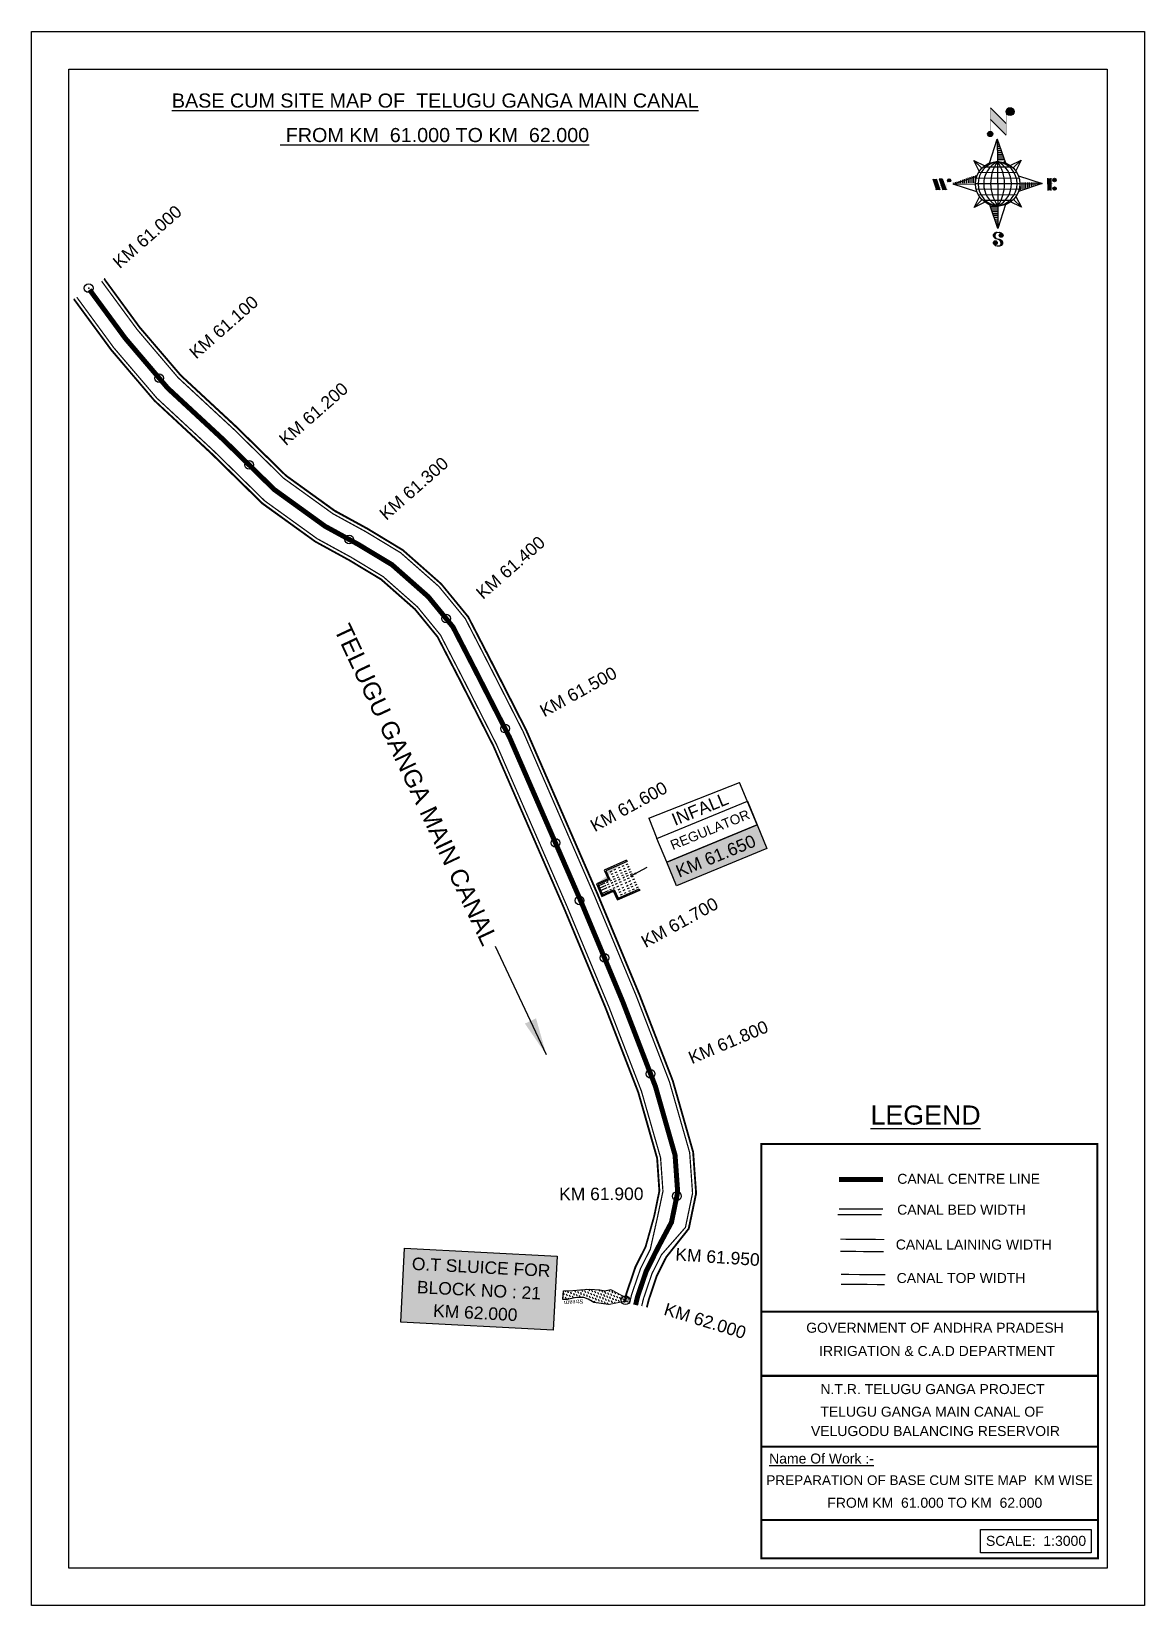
# Model space of a CAD drawing. Header units: inches. Extents: x 251743 to 252634, y 1712735 to 1713995.
import ezdxf

# ---------------------------------------------------------------- set-up
doc = ezdxf.new("R2010")
doc.units = ezdxf.units.IN
doc.header["$MEASUREMENT"] = 0
doc.header["$PDMODE"] = 32
doc.header["$PDSIZE"] = 7
doc.linetypes.add('ACAD_ISO02W100', pattern=[15, 12, -3])
for name, color, linetype in [('AQUADUCT', 1, 'Continuous'), ('bed with', 5, 'Continuous'), ('bord', 1, 'Continuous'), ('cahnige', 7, 'Continuous'), ('canal', 1, 'Continuous'), ('CARTTRACK', 30, 'ACAD_ISO02W100'), ('chainage', 7, 'Continuous'), ('FRAME 025', 7, 'Continuous'), ('lining', 4, 'Continuous'), ('OT', 7, 'Continuous'), ('PLOT NO', 7, 'Continuous'), ('STREAM', 4, 'Continuous'), ('Stu coo', 3, 'Continuous'), ('TEXT', 7, 'Continuous'), ('top of bund', 1, 'Continuous'), ('V', 6, 'Continuous'), ('ZSTU', 7, 'Continuous')]:
    doc.layers.add(name, color=color, linetype=linetype)
doc.styles.add('5mm', font='times.ttf', dxfattribs={"height": 3})
doc.styles.get("Standard").update_dxf_attribs({"font": 'arial.ttf'})
doc.dimstyles.get("Standard").update_dxf_attribs({"dimtxt": 0.18, "dimasz": 0.18, "dimexe": 0.18, "dimexo": 0.0625, "dimgap": 0.09, "dimtad": 0, "dimtih": 1, "dimtoh": 1, "dimdec": 4, "dimzin": 0, "dimdsep": 46, "dimtxsty": 'Standard', "dimcen": 0.09, "dimadec": 0, "dimazin": 0, "dimtfac": 1, "dimtdec": 4, "dimtofl": 0, "dimtmove": 0, "dimatfit": 3, "dimfxl": 0, "dimtolj": 1, "dimtzin": 0, "dimarcsym": 0})
pattern_1 = [(267.297113149, (-8720374.938, 50637915.138), (10.5367255337, -0.497431438), [])]
pattern_2 = [(357.297113149, (-8720374.938, 50637915.138), (0.497431438, 10.5367255337), [])]

# ---------------------------------------------------------------- blocks, each defined once
blk = doc.blocks.new('VBVB')
at = {"layer": 'STREAM'}
h = blk.add_hatch(dxfattribs=at)
h.set_pattern_fill('DASH', color=256, scale=10, style=0)
h.set_pattern_definition([(0, (17867.8837, -28501.71), (1.25, 1.25), [1.25, -1.25])])
h.paths.add_polyline_path([(380095.96, 1497774.98), (380098.87, 1497780.21), (380100.45, 1497784.62), (380101.78, 1497788.77), (380103.77, 1497793.59), (380099.53, 1497795.92), (380098.45, 1497793.51), (380097.62, 1497789.6), (380096.96, 1497787.69), (380095.79, 1497784.7), (380093.88, 1497782.96), (380090.89, 1497780.8), (380086.57, 1497773.96), (380084.6, 1497765.18), (380084.08, 1497764.33), (380085.94, 1497763.15), (380086.57, 1497763.83), (380093.72, 1497769.3), (380094.46, 1497772.65)])
at = {"layer": 'OT', "const_width": 0.5}
blk.add_lwpolyline([(380084.6, 1497765.18), (380084.07, 1497764.33), (380083.55, 1497763.48), (380085.4, 1497762.31), (380085.94, 1497763.15), (380084.08, 1497764.33), (380085.94, 1497763.15), (380086.57, 1497763.83), (380093.72, 1497769.3), (380086.57, 1497763.83), (380085.94, 1497763.15), (380084.08, 1497764.33), (380084.6, 1497765.18), (380086.57, 1497773.96)], dxfattribs=at)
at = {"layer": 'STREAM'}
blk.add_lwpolyline([(380086.57, 1497773.96), (380090.89, 1497780.8), (380093.88, 1497782.96), (380095.79, 1497784.7), (380096.96, 1497787.69), (380097.62, 1497789.6), (380098.45, 1497793.51), (380099.53, 1497795.92), (380103.77, 1497793.59), (380101.78, 1497788.77), (380100.45, 1497784.62), (380098.87, 1497780.21), (380095.96, 1497774.98), (380094.46, 1497772.65), (380093.72, 1497769.3)], dxfattribs=at)
at = {"layer": 'cahnige', "style": '5mm'}
blk.add_text('Stream', height=2.5, rotation=71.17434, dxfattribs=at).set_placement((380095, 1497785.49))
blk = doc.blocks.new('*X4')
at = {"color": 0, "linetype": 'Continuous'}
for p, q in [((6321.6, 240.5), (6322.3, 241.2)), ((6321.6, 240.3), (6322.3, 241)), ((6321.6, 240.1), (6322.3, 240.8)), ((6321.6, 239.9), (6322.4, 240.7)), ((6321.6, 239.8), (6322.4, 240.6)), ((6321.6, 239.6), (6322.5, 240.5)), ((6321.6, 239.4), (6322.5, 240.3)), ((6321.6, 239.2), (6322.6, 240.2)), ((6321.7, 239.1), (6322.6, 240.1)), ((6321.8, 240.8), (6322.4, 241.4)), ((6321.8, 239), (6322.7, 240)), ((6321.8, 239), (6322.8, 239.9)), ((6321.9, 238.9), (6322.9, 239.8)), ((6322, 238.8), (6323, 239.7)), ((6322.1, 241.3), (6322.4, 241.6)), ((6322.1, 238.7), (6323.1, 239.6)), ((6322.2, 238.6), (6323.1, 239.6)), ((6322.3, 238.5), (6323.2, 239.5)), ((6322.4, 238.5), (6323.3, 239.4)), ((6322.5, 238.4), (6323.4, 239.3)), ((6322.7, 238.4), (6323.6, 239.3)), ((6322.8, 238.3), (6323.7, 239.2)), ((6322.9, 238.3), (6323.8, 239.1)), ((6323.1, 238.2), (6323.9, 239.1)), ((6323.2, 238.2), (6324, 239)), ((6323.3, 238.2), (6324.2, 239)), ((6323.5, 238.1), (6324.3, 238.9)), ((6323.7, 238.1), (6324.4, 238.9)), ((6323.8, 238.1), (6324.6, 238.8)), ((6324.1, 238.2), (6324.7, 238.8)), ((6324.3, 238.3), (6324.9, 238.8)), ((6324.6, 238.3), (6325.1, 238.8)), ((6324.8, 238.4), (6325.2, 238.8)), ((6325.1, 238.5), (6325.4, 238.8)), ((6325.4, 238.6), (6325.6, 238.8))]:
    blk.add_line(p, q, dxfattribs=at)
blk = doc.blocks.new('*X3')
at = {"color": 0, "linetype": 'Continuous'}
for p, q in [((6324.4, 240.3), (6324.5, 240.4)), ((6324.6, 240.3), (6324.8, 240.5)), ((6324.7, 240.2), (6325, 240.5)), ((6324.8, 240.2), (6325.2, 240.6)), ((6325, 240.1), (6325.5, 240.6)), ((6325.1, 240.1), (6325.6, 240.6)), ((6325.2, 240), (6325.8, 240.6)), ((6325.3, 240), (6326, 240.6)), ((6325.4, 239.9), (6326.1, 240.6)), ((6325.5, 239.8), (6326.2, 240.5)), ((6325.6, 239.8), (6326.3, 240.5)), ((6325.7, 239.7), (6326.5, 240.4)), ((6325.9, 239.6), (6326.6, 240.3)), ((6326, 239.5), (6326.7, 240.3)), ((6326, 239.4), (6326.8, 240.2)), ((6326.1, 239.3), (6327, 240.2)), ((6326.2, 239.3), (6327.1, 240.1)), ((6326.3, 239.2), (6327.1, 240)), ((6326.4, 239.1), (6327.2, 239.9)), ((6326.5, 239), (6327.3, 239.8)), ((6326.5, 238.9), (6327.4, 239.7)), ((6326.6, 238.8), (6327.5, 239.6)), ((6326.7, 238.7), (6327.5, 239.5)), ((6326.8, 238.6), (6327.6, 239.4)), ((6326.8, 238.5), (6327.7, 239.3)), ((6326.8, 236.5), (6327.4, 237)), ((6326.9, 238.3), (6327.8, 239.2)), ((6326.9, 238.2), (6327.9, 239.1)), ((6326.9, 236.8), (6327.6, 237.4)), ((6327, 238.1), (6327.8, 239)), ((6327, 237.9), (6327.8, 238.8)), ((6327, 237.8), (6327.8, 238.6)), ((6327, 237.6), (6327.8, 238.4)), ((6327, 237.4), (6327.8, 238.2)), ((6327, 237.3), (6327.8, 238)), ((6327, 237.1), (6327.8, 237.9))]:
    blk.add_line(p, q, dxfattribs=at)
blk = doc.blocks.new('H')
at = {"layer": 'bord', "extrusion": (0.000427885, 0.004792, 0.999988)}
h = blk.add_hatch(dxfattribs=at)
h.set_pattern_fill('LINE', color=8, scale=84.387686, angle=-2.70289, style=0)
h.set_pattern_definition(pattern_2)
h.paths.add_polyline_path([(-492.5, 785.6, -0.090992), (-448, 775.2), (-486.5, 912)])
h = blk.add_hatch(dxfattribs=at)
h.set_pattern_fill('LINE', color=8, scale=84.387686, angle=-92.70289, style=0)
h.set_pattern_definition(pattern_1)
h.paths.add_polyline_path([(-624.9, 665.1, -0.090992), (-614.5, 709.6), (-751.3, 671.1)])
h = blk.add_hatch(dxfattribs=at)
h.set_pattern_fill('LINE', color=8, scale=84.387686, angle=-92.70289, style=0)
h.set_pattern_definition(pattern_1)
h.paths.add_polyline_path([(-245.6, 647.2), (-372, 653.2, -0.090992), (-382.4, 608.7)])
h = blk.add_hatch(dxfattribs=at)
h.set_pattern_fill('LINE', color=8, scale=84.387686, angle=-2.70289, style=0)
h.set_pattern_definition(pattern_2)
h.paths.add_polyline_path([(-504.4, 532.7, -0.090992), (-548.9, 543.1), (-510.4, 406.3)])
for p, q in [((-516.2, 1087.1, -1217.1), (-431.5, 994, -1216.7)), ((-519.4, 1020.4, -1216.8), (-434.7, 927.3, -1216.4)), ((-538.3, 773.7, -1215.6), (-487, 906.2, -1216.3)), ((-487, 906.2, -1216.3), (-493, 779.8, -1215.7)), ((-487, 906.2, -1216.3), (-448.5, 769.4, -1215.7)), ((-626.7, 793.8, -1215.7), (-566.8, 760.2, -1215.6)), ((-626.7, 793.8, -1215.7), (-584.1, 747, -1215.5)), ((-598.9, 731, -1215.4), (-626.7, 793.8, -1215.7)), ((-421.3, 753.3, -1215.6), (-358.5, 781.1, -1215.7)), ((-358.5, 781.1, -1215.7), (-405.3, 738.5, -1215.5)), ((-358.5, 781.1, -1215.7), (-392.1, 721.2, -1215.4)), ((-864.7, 700.9, -1215.1), (-846.9, 637.7, -1214.9)), ((-846.9, 700.1, -1215.1), (-829.1, 636.9, -1214.9)), ((-829.1, 699.2, -1215.2), (-811.3, 636, -1214.9)), ((-829.1, 699.2, -1215.2), (-811.3, 698.4, -1215.2)), ((-811.3, 698.4, -1215.2), (-793.5, 635.2, -1214.9)), ((-751.8, 665.3, -1215), (-615, 703.8, -1215.3)), ((-751.8, 665.3, -1215), (-625.4, 659.3, -1215)), ((-619.3, 614, -1214.8), (-751.8, 665.3, -1215)), ((-246.1, 641.4, -1215.1), (-382.9, 602.9, -1214.9)), ((-378.6, 692.6, -1215.3), (-246.1, 641.4, -1215.1)), ((-372.5, 647.4, -1215.1), (-246.1, 641.4, -1215.1)), ((-213.5, 669.3, -1215.3), (-216.7, 600.8, -1214.9)), ((-197.2, 599.9, -1214.9), (-193.9, 668.4, -1215.3)), ((-639.4, 525.6, -1214.4), (-605.8, 585.5, -1214.7)), ((-639.4, 525.6, -1214.4), (-592.6, 568.1, -1214.6)), ((-576.6, 553.3, -1214.6), (-639.4, 525.6, -1214.4)), ((-510.9, 400.5, -1213.9), (-549.4, 537.2, -1214.5)), ((-371.2, 512.9, -1214.5), (-431.1, 546.5, -1214.6)), ((-371.2, 512.9, -1214.5), (-413.8, 559.7, -1214.7)), ((-399, 575.7, -1214.7), (-371.2, 512.9, -1214.5)), ((-459.6, 533, -1214.5), (-510.9, 400.5, -1213.9)), ((-504.9, 526.9, -1214.5), (-510.9, 400.5, -1213.9))]:
    blk.add_line(p, q, dxfattribs=at)
at = {"layer": 'bord', "color": 8, "linetype": 'ByBlock', "extrusion": (0.000427885, 0.004792, 0.999988)}
for p, q in [((-386.5, 711.4, -1215.4), (-605.5, 721.7, -1215.4)), ((-410.8, 744.2, -1215.5), (-578.1, 752.1, -1215.5)), ((-493, 779.8, -1215.7), (-504.9, 526.9, -1214.5)), ((-372.5, 647.4, -1215.1), (-625.4, 659.3, -1215)), ((-378, 615.9, -1214.9), (-622.9, 627.5, -1214.9)), ((-375, 679.2, -1215.3), (-619.9, 690.7, -1215.2)), ((-392.4, 584.9, -1214.8), (-611.4, 595.3, -1214.7)), ((-419.8, 554.6, -1214.6), (-587.1, 562.5, -1214.6))]:
    blk.add_line(p, q, dxfattribs=at)
at = {"layer": 'bord', "extrusion": (0.000427885, 0.004792, 0.999988), "elevation": -1212.1}
for points, const_width in [([(-522, 959.6), (-515.7, 1092.9)], 1.61), ([(-434.2, 933.1), (-427.9, 1066.5)], 1.61), ([(-870.1, 707), (-846.4, 705.9)], 0.642), ([(-828.6, 642.7), (-855.2, 643.9)], 0.642), ([(-828.6, 642.7), (-821, 678)], 0.642), ([(-810.8, 641.8), (-784.1, 640.6)], 0.642), ([(-793, 641), (-781.6, 693.9)], 0.642), ([(-222.7, 675.6), (-173.8, 673.3)], 0.706), ([(-194.8, 644.8), (-185, 644.4)], 0.706), ([(-177.1, 604.8), (-226, 607.1)], 0.706)]:
    blk.add_lwpolyline(points, dxfattribs=dict(at, const_width=const_width))
for points, const_width in [([(-413.7, 1073.1, 1), (-397.6, 1057.7, 1)], 22.3), ([(-530.3, 949.5, 1), (-519.6, 939.3, 1)], 14.8), ([(-775.9, 696.6, 1), (-769.5, 690.4, 1)], 8.9), ([(-177.8, 666.9, 1), (-170.8, 660.1, 1)], 9.79), ([(-180.1, 618, 1), (-173.1, 611.2, 1)], 9.79), ([(-489.8, 361.7, 1), (-498.1, 369.1, 1)], 11.1), ([(-525.2, 321.6, 1), (-533.4, 328.9, 1)], 11.1)]:
    blk.add_lwpolyline(points, format="xyb", close=True, dxfattribs=dict(at, const_width=const_width))
for points in [[(-537, 317.4), (-530.7, 310.5), (-519.8, 306.8), (-504.9, 306.9), (-493.9, 310), (-486.3, 317.7), (-486.5, 325.8), (-490.6, 333.3), (-493.5, 336.2), (-502.8, 340.9), (-522.5, 347.3), (-530.4, 351.6), (-533.7, 354.6), (-537.4, 362.6), (-537, 373.4), (-530, 380.7), (-520, 384.1), (-503.5, 384.2), (-492.5, 379.9), (-487.1, 373.3)], [(-522.5, 347.6), (-526.2, 353.8), (-527.8, 360.6), (-527.9, 370.6), (-525.9, 375.5), (-521.3, 381.2), (-514.5, 384.4)], [(-504.9, 306.9), (-499, 312.4), (-497, 319.4), (-497.5, 326.5), (-501.2, 335.4), (-509.2, 343.2)]]:
    blk.add_lwpolyline(points, dxfattribs=at)
at = {"layer": 'bord', "extrusion": (0.000427885, 0.004792, 0.999988)}
for centre, radius in [((-405.6, 1065.4, -1212.1), 22.3), ((-525, 944.4, -1212.1), 14.8), ((-498.4, 659.1, -1212.1), 126.6), ((-772.7, 693.5, -1212.1), 8.9), ((-174.3, 663.5, -1212.1), 9.79), ((-176.6, 614.6, -1212.1), 9.79), ((-494, 365.4, -1212.1), 11.1), ((-529.3, 325.2, -1212.1), 11.1)]:
    blk.add_circle(centre, radius, dxfattribs=at)
at = {"layer": 'bord', "color": 8, "linetype": 'ByBlock', "extrusion": (0.000427885, 0.004792, 0.999988)}
for centre, radius, start, end in [((-481.5, 658.3, -1212.1), 127.7, 94.92536, 259.66906), ((-436.8, 656.2, -1212.1), 140.8, 113.28644, 241.30798), ((-315.9, 650.5, -1212.1), 222.3, 142.58916, 212.00526), ((-560.1, 662.1, -1212.1), 140.8, 293.28644, 61.30798), ((-681, 667.8, -1212.1), 222.3, 322.58916, 32.00526), ((-515.4, 659.9, -1212.1), 127.7, 274.92536, 79.66906)]:
    blk.add_arc(centre, radius, start, end, dxfattribs=at)
at = {"layer": 'bord', "extrusion": (0.000427885, 0.004792, 0.999988)}
for points in [[(-515.7, 1092.9, -1212.1), (-431, 999.8, -1212.1), (-518.9, 1026.2, -1212.1), (-434.2, 933.1, -1212.1)], [(-864.1, 706.7, -1212.1), (-846.4, 705.9, -1212.1), (-846.3, 643.5, -1212.1), (-828.6, 642.7, -1212.1)], [(-828.6, 705, -1212.1), (-810.8, 704.2, -1212.1), (-810.8, 641.8, -1212.1), (-793, 641, -1212.1)], [(-193.4, 674.2, -1212.1), (-196.6, 605.7, -1212.1), (-213, 675.1, -1212.1), (-216.2, 606.7, -1212.1)]]:
    blk.add_solid(points, dxfattribs=at)
at = {"layer": 'bord', "extrusion": (0.000427885, 0.004792, 0.999988), "xscale": 7.977342409717546, "yscale": 7.977342408231451, "zscale": 7.977342408476333, "rotation": 138.0840426661453}
for name, p in [('*X3', (38300.5, -31929.4, -1212.1)), ('*X4', (38314.4, -31950.9, -1212.1))]:
    blk.add_blockref(name, p, dxfattribs=at)
blk = doc.blocks.new('RGRGFG')
at = {"layer": 'V'}
h = blk.add_hatch(color=4, dxfattribs=at)
h.paths.add_polyline_path([(245045.3, 1724876.5), (245045.3, 1724857.9), (245052.9, 1724857.9), (245052.9, 1724847.7), (245061.8, 1724847.7), (245061.8, 1724857.9), (245069.4, 1724857.9), (245069.4, 1724876.5), (245070.4, 1724876.5), (245070.4, 1724856.9), (245062.8, 1724856.9), (245062.8, 1724846.7), (245051.9, 1724846.7), (245051.9, 1724856.9), (245044.3, 1724856.9), (245044.3, 1724876.5)])
h.paths.add_polyline_path([(245070.4, 1724876.5), (245070.4, 1724856.9)], flags=17)
h.paths.add_polyline_path([(245062.8, 1724856.9), (245062.8, 1724846.7)], flags=17)
h.paths.add_polyline_path([(245062.8, 1724856.9), (245070.4, 1724856.9)], flags=17)
edge = h.paths.add_edge_path(flags=17)
edge.add_line((245051.9, 1724846.7), (245062.8, 1724846.7))
edge.add_line((245051.9, 1724846.7), (245062.8, 1724846.7))
edge = h.paths.add_edge_path(flags=17)
edge.add_line((245044.3, 1724876.5), (245044.3, 1724856.9))
edge.add_line((245044.3, 1724856.9), (245051.9, 1724856.9))
edge.add_line((245051.9, 1724856.9), (245051.9, 1724846.7))
at = {"layer": 'V', "color": 4}
for points in [[(245044.3, 1724876.5), (245044.3, 1724856.9), (245051.9, 1724856.9), (245051.9, 1724846.7)], [(245044.3, 1724876.5), (245044.3, 1724856.9), (245051.9, 1724856.9), (245051.9, 1724846.7), (245062.8, 1724846.7), (245062.8, 1724856.9), (245070.4, 1724856.9), (245070.4, 1724876.5)], [(245044.3, 1724876.5), (245045.3, 1724876.5)], [(245045.3, 1724876.5), (245045.3, 1724857.9), (245052.9, 1724857.9), (245052.9, 1724847.7), (245061.8, 1724847.7), (245061.8, 1724857.9), (245069.4, 1724857.9), (245069.4, 1724876.5)], [(245047.3, 1724874.8), (245047.3, 1724876.5)], [(245047.3, 1724871.3), (245047.3, 1724873)], [(245047.3, 1724868), (245047.3, 1724869.6)], [(245047.3, 1724864.2), (245047.3, 1724865.8)], [(245049.6, 1724874.8), (245049.6, 1724876.5)], [(245049.6, 1724871.3), (245049.6, 1724873)], [(245049.6, 1724868), (245049.6, 1724869.6)], [(245049.6, 1724864.2), (245049.6, 1724865.8)], [(245051.9, 1724846.7), (245062.8, 1724846.7), (245062.8, 1724856.9), (245070.4, 1724856.9), (245070.4, 1724876.5)], [(245051.9, 1724874.8), (245051.9, 1724876.5)], [(245051.9, 1724871.3), (245051.9, 1724873)], [(245051.9, 1724868), (245051.9, 1724869.6)], [(245051.9, 1724864.2), (245051.9, 1724865.8)], [(245054, 1724874.8), (245054, 1724876.5)], [(245054, 1724871.3), (245054, 1724873)], [(245054, 1724868), (245054, 1724869.6)], [(245054, 1724864.2), (245054, 1724865.8)], [(245055.9, 1724874.8), (245055.9, 1724876.5)], [(245055.9, 1724871.3), (245055.9, 1724873)], [(245055.9, 1724868), (245055.9, 1724869.6)], [(245055.9, 1724864.2), (245055.9, 1724865.8)], [(245058.1, 1724874.8), (245058.1, 1724876.5)], [(245058.1, 1724871.3), (245058.1, 1724873)], [(245058.1, 1724868), (245058.1, 1724869.6)], [(245058.1, 1724864.2), (245058.1, 1724865.8)], [(245060.5, 1724874.8), (245060.5, 1724876.5)], [(245060.5, 1724871.3), (245060.5, 1724873)], [(245060.5, 1724868), (245060.5, 1724869.6)], [(245060.5, 1724864.2), (245060.5, 1724865.8)], [(245070.4, 1724876.5), (245070.4, 1724856.9), (245062.8, 1724856.9), (245062.8, 1724846.7)], [(245070.4, 1724876.5), (245070.4, 1724856.9), (245062.8, 1724856.9), (245062.8, 1724846.7)], [(245063.1, 1724874.8), (245063.1, 1724876.5)], [(245063.1, 1724871.3), (245063.1, 1724873)], [(245063.1, 1724868), (245063.1, 1724869.6)], [(245063.1, 1724864.2), (245063.1, 1724865.8)], [(245065.3, 1724874.8), (245065.3, 1724876.5)], [(245065.3, 1724871.3), (245065.3, 1724873)], [(245065.3, 1724868), (245065.3, 1724869.6)], [(245065.3, 1724864.2), (245065.3, 1724865.8)], [(245067.7, 1724874.8), (245067.7, 1724876.5)], [(245067.7, 1724871.3), (245067.7, 1724873)], [(245067.7, 1724868), (245067.7, 1724869.6)], [(245067.7, 1724864.2), (245067.7, 1724865.8)], [(245069.4, 1724876.5), (245070.4, 1724876.5)], [(245047.3, 1724860.7), (245047.3, 1724862.4)], [(245049.6, 1724860.7), (245049.6, 1724862.4)], [(245051.9, 1724860.7), (245051.9, 1724862.4)], [(245054, 1724860.7), (245054, 1724862.4)], [(245054, 1724857.7), (245054, 1724859.3)], [(245054, 1724854.5), (245054, 1724856.1)], [(245054, 1724848.3), (245054, 1724853.5)], [(245055.9, 1724860.7), (245055.9, 1724862.4)], [(245055.9, 1724857.7), (245055.9, 1724859.3)], [(245055.9, 1724854.5), (245055.9, 1724856.1)], [(245055.9, 1724848.3), (245055.9, 1724853.5)], [(245058.1, 1724860.7), (245058.1, 1724862.4)], [(245058.1, 1724857.7), (245058.1, 1724859.3)], [(245058.1, 1724854.5), (245058.1, 1724856.1)], [(245058.1, 1724848.3), (245058.1, 1724853.5)], [(245060.5, 1724860.7), (245060.5, 1724862.4)], [(245060.5, 1724857.7), (245060.5, 1724859.3)], [(245060.5, 1724854.5), (245060.5, 1724856.1)], [(245060.5, 1724848.3), (245060.5, 1724853.5)], [(245063.1, 1724860.7), (245063.1, 1724862.4)], [(245065.3, 1724860.7), (245065.3, 1724862.4)], [(245067.7, 1724860.7), (245067.7, 1724862.4)]]:
    blk.add_lwpolyline(points, dxfattribs=at)

msp = doc.modelspace()

# ---------------------------------------------------------------- hatches: boundary and pattern name
at = {"layer": 'V'}
msp.add_hatch(color=2, dxfattribs=at).paths.add_polyline_path([(252041.9, 1713021.3), (252164, 1713015), (252160.9, 1712955.6), (252038.8, 1712962)])
at = {"layer": 'ZSTU'}
h = msp.add_hatch(color=252, dxfattribs=at)
h.set_gradient(color1=(167, 88, 159), color2=(127, 67, 121), one_color=1, tint=0.38, name='CYLINDER')
h.paths.add_polyline_path([(252331.9, 1713341.1), (252324.1, 1713360.1), (252251.7, 1713330.3), (252259.5, 1713311.4)])
h.paths.add_polyline_path([(252260.3, 1713314.3), (252327.5, 1713341.9), (252321.7, 1713356), (252254.5, 1713328.5)], flags=24)

# ---------------------------------------------------------------- linework, layer by layer
at = {"linetype": 'ByBlock'}
for points in [[(251743.2, 1712735.2), (251743.2, 1713995.2), (252634.2, 1713995.2), (252634.2, 1712735.2)], [(252604.2, 1713965.2), (252604.2, 1712765.2), (251773.2, 1712765.2), (251773.2, 1713965.2)]]:
    msp.add_lwpolyline(points, close=True, dxfattribs=at)
msp.add_lwpolyline([(252237.3, 1713365.4), (252243.9, 1713349.3)])
for p in [(251789, 1713789.8), (251845.4, 1713717.7), (251917.4, 1713648.3), (251997.6, 1713588.6), (252075.1, 1713525.3), (252122.3, 1713437.2), (252162.7, 1713345.7), (252201.9, 1713253.7), (252238.8, 1713160.8), (252259.9, 1713063)]:
    msp.add_point(p)
at = {"color": 2}
for p in [(252182, 1713299.6), (252218.7, 1712979.6)]:
    msp.add_point(p, dxfattribs=at)
at = {"layer": 'bed with', "const_width": 1}
for points in [[(251799.4, 1713795.4), (251799.7, 1713794.9), (251827.6, 1713756.9), (251860.7, 1713718), (251905.5, 1713676.5), (251945.1, 1713637.6), (251984.5, 1713609.2), (252010.7, 1713594.9), (252038.8, 1713577.9), (252069.3, 1713551), (252090.5, 1713525.2), (252109.5, 1713488.3), (252136.8, 1713434.7), (252193.8, 1713303.6), (252227.3, 1713223.3), (252253.9, 1713154.5), (252270.1, 1713097.8), (252272.4, 1713065.3), (252266.7, 1713037.9), (252247.5, 1713016), (252247.5, 1713016)], [(251779.6, 1713782.5), (251779.7, 1713782.2), (251809, 1713742.2), (251843.6, 1713701.7), (251889.2, 1713659.4), (251929.9, 1713619.5), (251971.9, 1713589.2), (251999, 1713574.4), (252024.8, 1713558.8), (252052.2, 1713534.6), (252070.6, 1713512.1), (252088.5, 1713477.5), (252115.4, 1713424.6), (252172.1, 1713294.4), (252205.4, 1713214.5), (252231.5, 1713146.9), (252246.8, 1713093.7), (252248.7, 1713066.9), (252244.3, 1713046), (252238.6, 1713020.5), (252238.6, 1713020.5)], [(252423.8, 1713048.1), (252421.7, 1713048.2), (252389, 1713048.2), (252388.7, 1713048.2)], [(252424.9, 1713052.6), (252421.8, 1713052.6), (252389.6, 1713052.6)], [(252238.6, 1713020.5), (252230.7, 1713004.8), (252223.6, 1712984.1), (252221.9, 1712976.9)], [(252247.5, 1713016), (252239.9, 1713000.9), (252233.2, 1712981.2), (252231.7, 1712974.9)]]:
    msp.add_lwpolyline(points, dxfattribs=at)
at = {"layer": 'canal', "color": 6, "const_width": 4}
for points in [[(252424.8, 1713076.2), (252422.2, 1713076.2), (252389.6, 1713076.2)], [(252389.6, 1713076.2), (252424.8, 1713076.2)]]:
    msp.add_lwpolyline(points, dxfattribs=at)
at = {"layer": 'FRAME 025', "lineweight": -3, "const_width": 1.64}
for points in [[(252327.4, 1713104.6), (252596.5, 1713104.6), (252596.5, 1712970.4), (252327.4, 1712970.4)], [(252327.4, 1712970.4), (252596.9, 1712970.4), (252596.9, 1712772.9), (252327.4, 1712772.9)]]:
    msp.add_lwpolyline(points, close=True, dxfattribs=at)
for points in [[(252327.4, 1712919.1), (252596.9, 1712919.1)], [(252327.4, 1712862.3), (252596.9, 1712862.3)], [(252327.4, 1712803.6), (252596.9, 1712803.6)]]:
    msp.add_lwpolyline(points, dxfattribs=at)
at = {"layer": 'lining', "const_width": 1}
for points in [[(251801.3, 1713797), (251801.8, 1713796.3), (251829.5, 1713758.4), (251862.5, 1713719.8), (251907.2, 1713678.3), (251946.8, 1713639.5), (251985.8, 1713611.3), (252012, 1713597), (252040.3, 1713579.9), (252071.1, 1713552.8), (252092.6, 1713526.5), (252111.7, 1713489.4), (252139, 1713435.8), (252196.1, 1713304.6), (252229.6, 1713224.2), (252256.3, 1713155.3), (252272.6, 1713098.3), (252275, 1713065.2), (252269.1, 1713037), (252251.1, 1713014.2), (252251.1, 1713014.2)], [(251777.3, 1713781.4), (251777.6, 1713780.8), (251807.1, 1713740.7), (251841.8, 1713699.9), (251887.5, 1713657.6), (251928.3, 1713617.6), (251970.5, 1713587.1), (251997.7, 1713572.2), (252023.3, 1713556.8), (252050.4, 1713532.9), (252068.5, 1713510.7), (252086.3, 1713476.4), (252113.1, 1713423.6), (252169.8, 1713293.4), (252203.1, 1713213.5), (252229.2, 1713146.1), (252244.3, 1713093.3), (252246.1, 1713067.1), (252241.9, 1713046.9), (252235, 1713022.3), (252235, 1713022.3)], [(252235, 1713022.3), (252227, 1713006.3), (252219.8, 1712985.2), (252218, 1712977.8)], [(252390.6, 1713028.5), (252415.3, 1713028.3), (252426, 1713028.2)], [(252251.1, 1713014.2), (252243.6, 1712999.4), (252237.1, 1712980.1), (252235.6, 1712974)], [(252390.6, 1713018.8), (252417.4, 1713018.5), (252425.5, 1713018.5)]]:
    msp.add_lwpolyline(points, dxfattribs=at)
at = {"layer": 'PLOT NO', "color": 0}
msp.add_lwpolyline([(252324.1, 1713360.1), (252310.1, 1713394)], dxfattribs=at)
at = {"layer": 'top of bund', "const_width": 1}
for points in [[(251801.5, 1713797.7), (251802.2, 1713796.5), (251829.9, 1713758.7), (251862.9, 1713720.1), (251907.6, 1713678.7), (251947.1, 1713639.9), (251986.1, 1713611.8), (252012.2, 1713597.5), (252040.6, 1713580.3), (252071.4, 1713553.1), (252093, 1713526.8), (252112.2, 1713489.7), (252139.5, 1713436), (252196.6, 1713304.8), (252230.1, 1713224.4), (252256.8, 1713155.4), (252273.1, 1713098.4), (252275.5, 1713065.1), (252269.6, 1713036.8), (252251.5, 1713014), (252251.5, 1713014)], [(251777, 1713780.9), (251777.2, 1713780.6), (251806.7, 1713740.4), (251841.5, 1713699.6), (251887.1, 1713657.2), (251927.9, 1713617.2), (251970.3, 1713586.7), (251997.5, 1713571.8), (252023, 1713556.4), (252050.1, 1713532.5), (252068.1, 1713510.5), (252085.8, 1713476.2), (252112.7, 1713423.4), (252169.4, 1713293.2), (252202.6, 1713213.4), (252228.7, 1713146), (252243.8, 1713093.2), (252245.6, 1713067.1), (252241.5, 1713047), (252234.6, 1713022.5), (252234.6, 1713022.5)], [(252234.6, 1713022.5), (252226.5, 1713006.5), (252219.3, 1712985.3), (252217.4, 1712977.6)], [(252251.5, 1713014), (252244.1, 1712999.2), (252237.6, 1712980), (252236, 1712973.8)], [(252391.2, 1713000.3), (252415.7, 1713000.1), (252426.6, 1713000)], [(252426.2, 1712992.1), (252418.2, 1712992.2), (252391.3, 1712992.4)]]:
    msp.add_lwpolyline(points, dxfattribs=at)
at = {"layer": 'V', "color": 6, "const_width": 4}
for points in [[(251789.7, 1713788.5), (251818.3, 1713749.6), (251852.2, 1713709.8), (251897.4, 1713667.9), (251937.5, 1713628.6), (251978.2, 1713599.2), (252004.9, 1713584.6), (252031.8, 1713568.4), (252060.8, 1713542.8), (252080.6, 1713518.6), (252099, 1713482.9), (252126.1, 1713429.7), (252183, 1713299), (252216.4, 1713218.9), (252242.7, 1713150.7), (252258.4, 1713095.8), (252260.5, 1713066.1), (252255.5, 1713041.9), (252246.1, 1713024.3), (252243, 1713018.3)], [(252243, 1713018.3), (252235.3, 1713002.8), (252228.4, 1712982.6), (252226.8, 1712975.8)]]:
    msp.add_lwpolyline(points, dxfattribs=at)
at = {"layer": 'V', "color": 2}
msp.add_lwpolyline([(252041.9, 1713021.3), (252164, 1713015), (252160.9, 1712955.6), (252038.8, 1712962)], close=True, dxfattribs=at)
at = {"layer": 'V', "color": 0}
msp.add_lwpolyline([(252502.9, 1712796), (252591.6, 1712796), (252591.6, 1712777.3), (252502.9, 1712777.3)], close=True, dxfattribs=at)
at = {"layer": 'ZSTU', "color": 0}
msp.add_lwpolyline([(252237.3, 1713365.4), (252310.1, 1713394)], dxfattribs=at)
msp.add_lwpolyline([(252243.9, 1713349.3), (252316.3, 1713379), (252324.1, 1713360.1), (252251.7, 1713330.3)], close=True, dxfattribs=at)
at = {"layer": 'ZSTU', "color": 252}
msp.add_lwpolyline([(252251.7, 1713330.3), (252324.1, 1713360.1), (252331.9, 1713341.1), (252259.5, 1713311.4)], close=True, dxfattribs=at)

# ---------------------------------------------------------------- block references
at = {"layer": 'AQUADUCT', "color": 1, "xscale": 0.1408039184319789, "yscale": 0.1408039184752852, "zscale": 0.1408039184379445, "rotation": 3.078330572322649}
msp.add_blockref('H', (252591.7, 1713785.2, 170.9), dxfattribs=at)
at = {"layer": 'CARTTRACK', "color": 3, "xscale": 1.439622272900259, "yscale": 1.439622273668647, "zscale": 1.439622273616309, "rotation": 114.1394012654219}
msp.add_blockref('VBVB', (2443652.5, 2095451.5), dxfattribs=at)
at = {"layer": 'V', "color": 4, "rotation": 293.8569786937176}
msp.add_blockref('RGRGFG', (-1424389.2, 1239804.1), dxfattribs=at)

# ---------------------------------------------------------------- texts
at = {"layer": 'chainage', "color": 0}
for s, rotation, p in [('KM 61.000', 41.3346, (251813.8, 1713804.9)), ('KM 61.100', 41.3346, (251875, 1713732.5)), ('KM 61.200', 41.3346, (251946.9, 1713663.1)), ('KM 61.300', 41.3346, (252027.2, 1713603.4)), ('KM 61.400', 41.3346, (252104.6, 1713540.1)), ('KM 61.500', 28.7145, (252153.7, 1713446.1)), ('KM 61.600', 28.7145, (252194.1, 1713354.2)), ('KM 61.700', 28.7145, (252234.8, 1713261.4)), ('KM 61.800', 22.8715, (252271.8, 1713168.5)), ('KM 61.900', 0.2112, (252165.6, 1713059.6)), ('KM 62.000', 343.025, (252248.7, 1712968.2))]:
    msp.add_text(s, height=10, rotation=rotation, dxfattribs=at).set_placement(p)
at = {"layer": 'chainage', "color": 1}
msp.add_text('TELUGU GANGA MAIN CANAL', height=14.042, rotation=295.1091, dxfattribs=at).set_placement((251985.1, 1713516.7))
at = {"layer": 'chainage', "color": 0}
for s, height, p in [('%%ULEGEND', 15.34, (252414.9, 1713120.2)), ('CANAL CENTRE LINE', 8, (252436.3, 1713072.8)), ('CANAL BED WIDTH', 8, (252436.2, 1713048.1)), ('CANAL LAINING WIDTH', 8, (252435.1, 1713020.2)), ('CANAL TOP WIDTH', 8, (252435.8, 1712993.4)), ('GOVERNMENT OF ANDHRA PRADESH ', 8, (252363.4, 1712953.6)), ('IRRIGATION & C.A.D DEPARTMENT', 8, (252373.7, 1712935)), ('N.T.R. TELUGU GANGA PROJECT', 8, (252374.8, 1712904.5)), ('TELUGU GANGA MAIN CANAL OF', 8, (252374.7, 1712886.4)), (' VELUGODU BALANCING RESERVOIR', 8, (252364.1, 1712870.9)), ('%%UName Of Work :-', 8, (252333.7, 1712848.9)), ('PREPARATION OF BASE CUM SITE MAP  KM WISE', 7.743, (252331.5, 1712831.7)), (' FROM KM  61.000 TO KM  62.000', 8, (252377.2, 1712813.5)), ('SCALE:  1:3000', 8, (252507.3, 1712783))]:
    msp.add_text(s, height=height, dxfattribs=at).set_placement(p)
at = {"layer": 'chainage', "color": 6}
msp.add_text('KM 61.950', height=10, rotation=356.1689, dxfattribs=at).set_placement((252258.4, 1713011.5))
at = {"layer": 'Stu coo', "color": 0}
for s, height, p in [('INFALL', 10, (252258.3, 1713359.2)), ('REGULATOR', 7.76, (252256.6, 1713339.9)), ('KM 61.650', 10, (252261.6, 1713317.8))]:
    msp.add_text(s, height=height, rotation=22.3004, dxfattribs=at).set_placement(p)
at = {"layer": 'Stu coo', "color": 1}
for s, p in [('O.T SLUICE FOR ', (252047.5, 1713004)), (' BLOCK NO : 21', (252047.7, 1712985.5)), ('KM 62.000', (252064.5, 1712966.4))]:
    msp.add_text(s, height=10, rotation=357.0164, dxfattribs=at).set_placement(p)
at = {"layer": 'TEXT', "color": 0}
for s, p in [('%%UBASE CUM SITE MAP OF  TELUGU GANGA MAIN CANAL', (251855.6, 1713934.3)), ('%%U FROM KM  61.000 TO KM  62.000', (251942.4, 1713906.7))]:
    msp.add_text(s, height=11.294, dxfattribs=at).set_placement(p)

# ---------------------------------------------------------------- leaders
at = {"layer": 'chainage', "color": 1}
msp.add_leader([(252155.4, 1713176), (252114.7, 1713262.7)], dimstyle='Standard', override={"dimasz": 30, "dimgap": 0.09, "dimtad": 0}, dxfattribs=at)
at = {"layer": 'V', "color": 4}
msp.add_leader([(252222.7, 1713319.1), (252236.2, 1713326.3)], dimstyle='Standard', override={"dimasz": 5, "dimgap": 0.09, "dimtad": 0}, dxfattribs=at)

doc.saveas('drawing.dxf')
